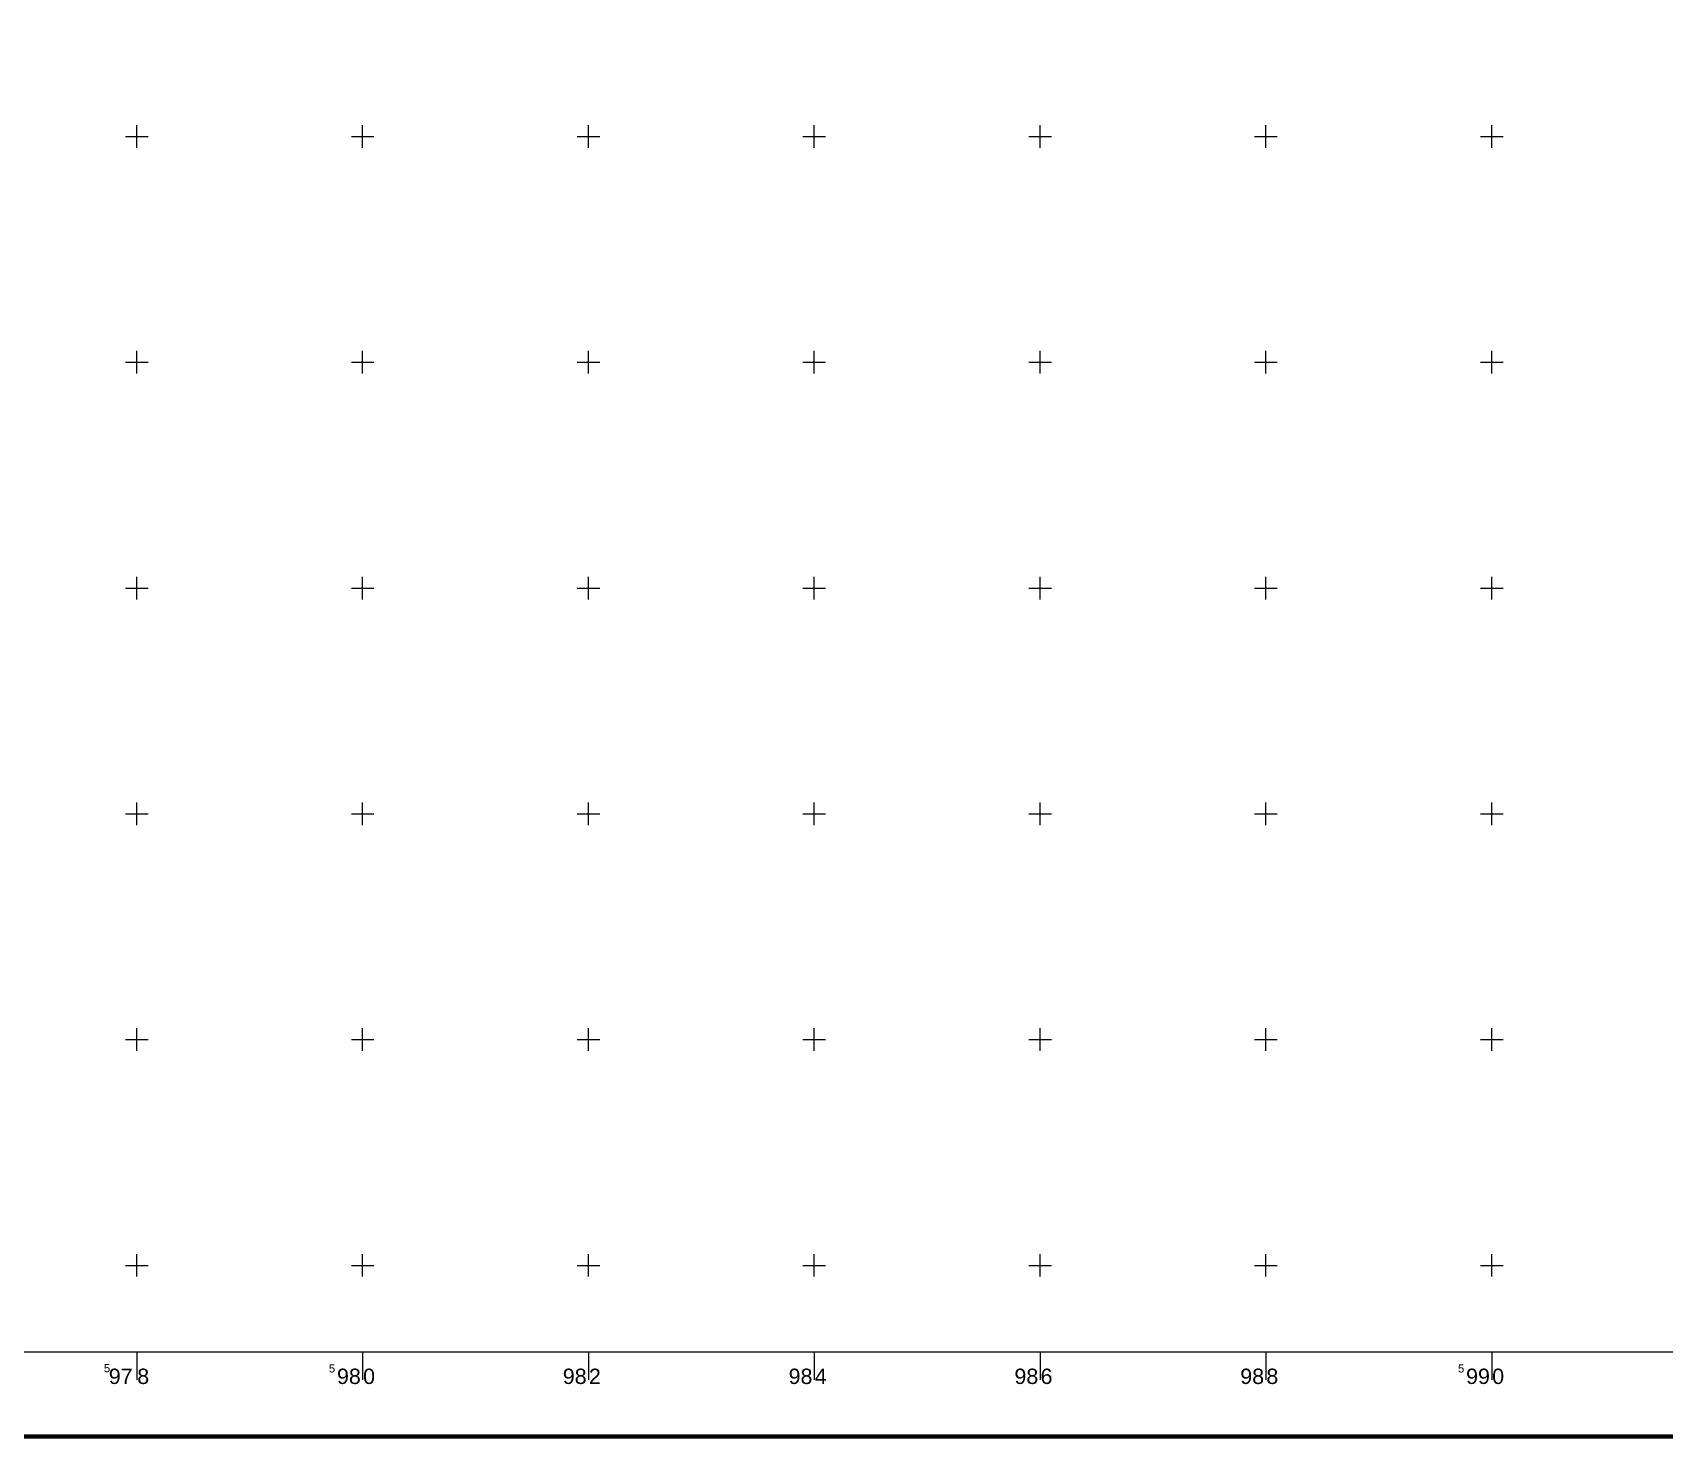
# Model space of a CAD drawing. Header units: millimetres. Extents: x 546597 to 607848, y 1180644 to 1193180.
# Drawn here: x 597708 to 599153, y 1180649 to 1181892 of the extents above; entities that cross this region are included whole.
import ezdxf
from ezdxf.enums import TextEntityAlignment as Align

# ---------------------------------------------------------------- set-up
doc = ezdxf.new("R2010")
doc.units = ezdxf.units.MM
doc.header["$MEASUREMENT"] = 0
doc.layers.get('0').update_dxf_attribs({"linetype": 'CONTINUOUS', "lineweight": 20})
doc.layers.add('KHUNG', color=2, linetype='CONTINUOUS', lineweight=120)
doc.layers.add('toa do', color=2, linetype='CONTINUOUS', lineweight=13)
doc.styles.add('txt', font='VNARIAL.TTF', dxfattribs={"height": 0.2})

# ---------------------------------------------------------------- blocks, each defined once
blk = doc.blocks.new('CROSS')
for p, q in [((-5, 0), (5, 0)), ((0, -5), (0, 5))]:
    blk.add_line(p, q)

msp = doc.modelspace()

# ---------------------------------------------------------------- linework, layer by layer
at = {"layer": 'KHUNG'}
msp.add_lwpolyline([(599742.6, 1188405.4), (595692.6, 1188405.4), (595692.6, 1180648.5), (599742.6, 1180648.5)], close=True, dxfattribs=at)
at = {"layer": 'toa do', "linetype": 'Continuous'}
for p, q in [((597800, 1180723.5), (597800, 1180698.5)), ((598000, 1180723.5), (598000, 1180698.5)), ((598200, 1180723.5), (598200, 1180698.5)), ((598400, 1180723.5), (598400, 1180698.5)), ((598600, 1180723.5), (598600, 1180698.5)), ((598800, 1180723.5), (598800, 1180698.5)), ((599000, 1180723.5), (599000, 1180698.5))]:
    msp.add_line(p, q, dxfattribs=at)
at = {"layer": 'toa do', "color": 7}
msp.add_lwpolyline([(591717.6, 1180723.5), (607767.6, 1180723.5), (607767.6, 1188330.4), (591717.6, 1188330.4)], close=True, dxfattribs=at)

# ---------------------------------------------------------------- block references
at = {"layer": 'toa do', "xscale": 2, "yscale": 2, "zscale": 2}
for p in [(597800, 1181800), (597800, 1181800), (598000, 1181800), (598000, 1181800), (598200, 1181800), (598200, 1181800), (598400, 1181800), (598400, 1181800), (598600, 1181800), (598600, 1181800), (598800, 1181800), (598800, 1181800), (599000, 1181800), (599000, 1181800), (597800, 1181600), (597800, 1181600), (598000, 1181600), (598000, 1181600), (598200, 1181600), (598200, 1181600), (598400, 1181600), (598400, 1181600), (598600, 1181600), (598600, 1181600), (598800, 1181600), (598800, 1181600), (599000, 1181600), (599000, 1181600), (597800, 1181400), (597800, 1181400), (598000, 1181400), (598000, 1181400), (598200, 1181400), (598200, 1181400), (598400, 1181400), (598400, 1181400), (598600, 1181400), (598600, 1181400), (598800, 1181400), (598800, 1181400), (599000, 1181400), (599000, 1181400), (597800, 1181200), (597800, 1181200), (598000, 1181200), (598000, 1181200), (598200, 1181200), (598200, 1181200), (598400, 1181200), (598400, 1181200), (598600, 1181200), (598600, 1181200), (598800, 1181200), (598800, 1181200), (599000, 1181200), (599000, 1181200), (597800, 1181000), (597800, 1181000), (598000, 1181000), (598000, 1181000), (598200, 1181000), (598200, 1181000), (598400, 1181000), (598400, 1181000), (598600, 1181000), (598600, 1181000), (598800, 1181000), (598800, 1181000), (599000, 1181000), (599000, 1181000), (597800, 1180800), (597800, 1180800), (598000, 1180800), (598000, 1180800), (598200, 1180800), (598200, 1180800), (598400, 1180800), (598400, 1180800), (598600, 1180800), (598600, 1180800), (598800, 1180800), (598800, 1180800), (599000, 1180800), (599000, 1180800)]:
    msp.add_blockref('CROSS', p, dxfattribs=at)

# ---------------------------------------------------------------- texts
at = {"layer": 'toa do', "linetype": 'Continuous', "style": 'txt'}
for s, height, p in [('5', 7.2, (597776.4, 1180712.5)), ('97', 13.6, (597796.3, 1180708.5)), ('5', 7.2, (597975.7, 1180712.3)), ('98', 13.6, (597998.4, 1180708.5)), ('98', 13.6, (598198.4, 1180708.5)), ('98', 13.6, (598398.4, 1180708.5)), ('98', 13.6, (598598.4, 1180708.5)), ('98', 13.6, (598798.4, 1180708.5)), ('5', 7.2, (598975.7, 1180712.3)), ('99', 13.6, (598998.4, 1180708.5))]:
    msp.add_text(s, height=height, dxfattribs=at).set_placement(p, align=Align.TOP_RIGHT)
for s, p in [('8', (597800.4, 1180708.5)), ('0', (598000.4, 1180708.5)), ('2', (598200.4, 1180708.5)), ('4', (598400.4, 1180708.5)), ('6', (598600.4, 1180708.5)), ('8', (598800.4, 1180708.5)), ('0', (599000.4, 1180708.5))]:
    msp.add_text(s, height=13.6, dxfattribs=at).set_placement(p, align=Align.TOP_LEFT)

doc.saveas('drawing.dxf')
